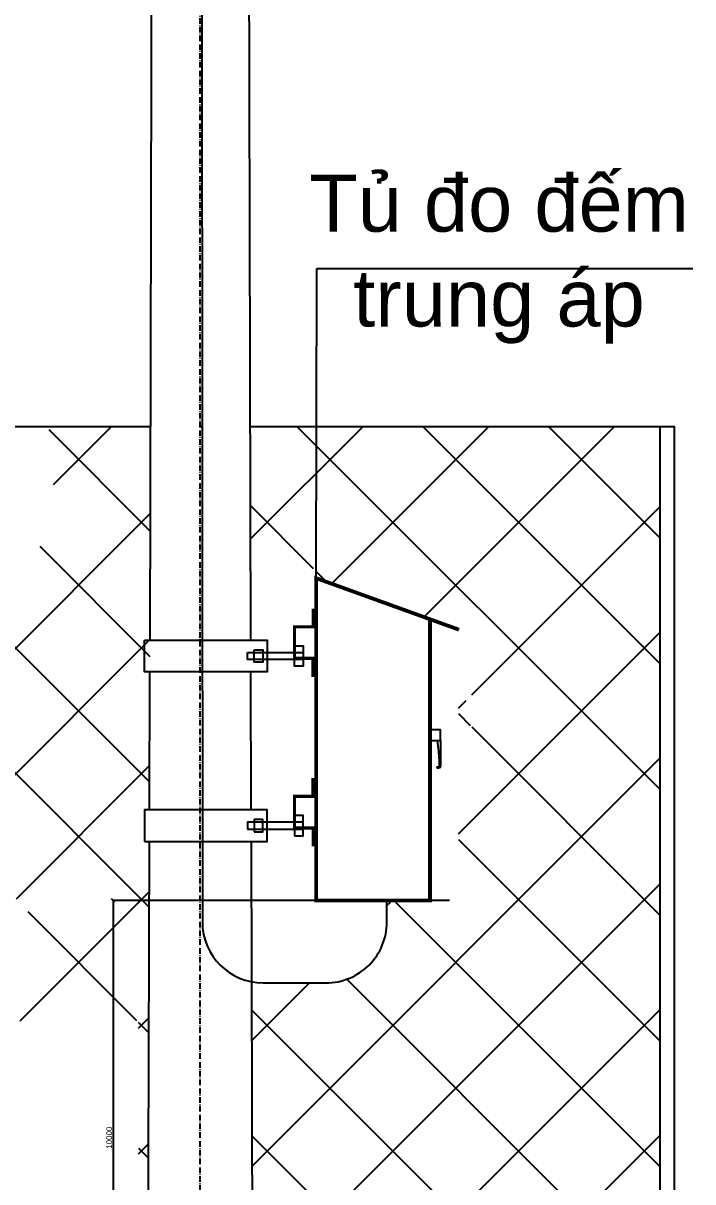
# Model space of a CAD drawing. Header units: inches. Extents: x -246336 to 136055, y -106871 to 69513.
# Drawn here: x -122256 to -120844, y 8604 to 11047 of the extents above; entities that cross this region are included whole.
import ezdxf

# ---------------------------------------------------------------- set-up
doc = ezdxf.new("R2010")
doc.units = ezdxf.units.IN
doc.header["$MEASUREMENT"] = 0
doc.linetypes.add('ACAD_ISO10W100', pattern=[18.5, 12, -3, 0.5, -3])
doc.layers.add('XA-TT1', color=7, linetype='Continuous')
doc.styles.add('VU', font='arial.ttf', dxfattribs={"height": 12})
doc.linetypes.add('BATTING', pattern='A,0.0001,-0.1,[134,ltypeshp.shx,S=0.1,R=0,X=-0.1,Y=0],-0.2,[134,ltypeshp.shx,S=0.1,R=180,X=0.1,Y=0],-0.1', length=0.4001)
doc.dimstyles.new('TL1-10', dxfattribs={"dimtxt": 14, "dimasz": 7, "dimexe": 0, "dimexo": 0, "dimgap": 2, "dimtad": 1, "dimdec": 0, "dimlfac": 10, "dimzin": 9, "dimdsep": 46, "dimtxsty": 'VU', "dimblk": 'OBLIQUE', "dimcen": 2, "dimclrd": 4, "dimclre": 4, "dimclrt": 7, "dimadec": 0, "dimazin": 0, "dimtfac": 1, "dimtdec": 0, "dimtix": 1, "dimtmove": 2, "dimatfit": 3, "dimldrblk": 'OBLIQUE', "dimfxl": 1, "dimtolj": 1, "dimtzin": 9, "dimarcsym": 0})

# ---------------------------------------------------------------- blocks, each defined once
blk = doc.blocks.new('_OBLIQUE')
at = {"color": 0, "linetype": 'ByBlock'}
blk.add_line((-0.5, -0.5), (0.5, 0.5), dxfattribs=at)
blk = doc.blocks.new('*D93')
at = {"color": 4, "lineweight": -2}
for p, q in [((-121356.7396638633, 9197.079561982173), (-122066.6954323875, 9197.079561982173)), ((-122066.6954323875, 9197.079561982173), (-122066.6954323875, 8197.079561982173)), ((-121356.7396638633, 8197.079561982173), (-122066.6954323875, 8197.079561982173))]:
    blk.add_line(p, q, dxfattribs=at)
at = {"layer": 'Defpoints', "color": 0}
for p in [(-121356.7396638633, 9197.079561982173), (-122066.6954323875, 8197.079561982173), (-121356.7396638633, 8197.079561982173)]:
    blk.add_point(p, dxfattribs=at)
at = {"color": 4, "lineweight": -2, "xscale": 7, "yscale": 7, "zscale": 7}
for p, rotation in [((-122066.6954323875, 9197.079561982173), 90), ((-122066.6954323875, 8197.079561982173), 270)]:
    blk.add_blockref('_OBLIQUE', p, dxfattribs=dict(at, rotation=rotation))
at = {"color": 7, "insert": (-122074.8223082402, 8697.079561982153), "char_height": 12, "attachment_point": 5, "rotation": 90, "style": 'VU'}
blk.add_mtext('\\A1;10000', dxfattribs=at)

msp = doc.modelspace()

# ---------------------------------------------------------------- hatches: boundary and pattern name
h = msp.add_hatch()
h.set_pattern_fill('ANSI37', color=8, scale=1500, style=0)
h.set_pattern_definition([(45, (-513920.7846636449, 40753.8534613244), (-132.5825214724777, 132.5825214724777), []), (135, (-513920.7846636449, 40753.8534613244), (-132.5825214724777, -132.5825214724777), [])])
edge = h.paths.add_edge_path()
edge.add_spline(control_points=[(-121309.9712141554, 9552.035745255343), (-121310.5094156147, 9550.116809133833), (-121311.7825047204, 9545.577660030758), (-121316.6828355235, 9545.913764117795), (-121319.5115397789, 9546.10777939939)], knot_values=[0, 0, 0, 0, 0.5384116624309546, 1.273586331055752, 1.273586331055752, 1.273586331055752, 1.273586331055752], degree=3, periodic=0)
edge.add_spline(control_points=[(-121319.5115397789, 9546.10777939939), (-121319.5240222479, 9546.790197764567), (-121319.5440871336, 9547.887147952788), (-121319.4083111691, 9550.358768548831), (-121312.8853334268, 9548.532538059953), (-121312.8950068764, 9564.135555525063), (-121313.6188136816, 9575.280878261547), (-121314.4980848227, 9586.274966975107), (-121314.8660536313, 9590.87591603231)], knot_values=[0, 0, 0, 0, 0.2142579337166502, 0.3444079068445596, 0.6337181912046208, 1.599713380515396, 3.464227964036302, 4.806062661283232, 4.806062661283232, 4.806062661283232, 4.806062661283232], degree=3, periodic=0)
edge.add_line((-121314.8660536313, 9590.875916031728), (-121318.4388583778, 9619.225843988897))
edge.add_line((-121318.4388583777, 9619.225843988897), (-121338.1636251369, 9619.215496147299))
edge.add_line((-121338.1636251369, 9619.215496147299), (-121338.1636251369, 9194.067981795088))
edge.add_line((-121338.1636251369, 9194.06798179516), (-121489.0540277054, 9194.06798179516))
edge.add_line((-121489.0540277055, 9194.06798179516), (-121489.0319027813, 9151.894068992842))
edge.add_arc((-121617.2394093897, 9151.826809846825), 128.2075242509139, -90, 0.030058028182907037, ccw=False)
edge.add_line((-121617.2394093897, 9023.619285595923), (-121750.1340899224, 9023.619285595923))
edge.add_arc((-121750.1340899225, 9151.826809846898), 128.2075242509745, 258.9828214973839, 270, ccw=False)
edge.add_line((-121774.6349708484, 9025.982159152409), (-121772.3399628078, 8197.0795619821))
edge.add_line((-121772.3399628077, 8197.079561982173), (-120912.7389814767, 8197.079561982173))
edge.add_line((-120912.7389814768, 8197.079561982173), (-120912.7389814768, 10197.07956198217))
edge.add_line((-120912.7389814768, 10197.07956198217), (-121777.7623510883, 10197.07956198217))
edge.add_line((-121777.7623510882, 10197.07956198217), (-121777.0297130272, 9890.906367039715))
edge.add_line((-121777.0297130272, 9890.906367039715), (-121741.3980129116, 9890.906367039715))
edge.add_line((-121741.3980129117, 9890.906367039715), (-121741.3980129117, 9864.902606679825))
edge.add_line((-121741.3980129117, 9864.902606679825), (-121683.9933160107, 9864.902606679825))
edge.add_line((-121683.9933160108, 9864.902606679825), (-121683.9933160108, 9879.133777524621))
edge.add_line((-121683.9933160108, 9879.133777524621), (-121683.9933160108, 9890.835534256548))
edge.add_line((-121683.9933160108, 9890.835534256548), (-121644.3967309224, 9890.835534256548))
edge.add_line((-121644.3967309224, 9890.835534256548), (-121644.3967309224, 9929.392024458066))
edge.add_line((-121644.3967309224, 9929.392024458066), (-121638.163625137, 9877.024030413595))
edge.add_line((-121638.1636251369, 9877.024030413522), (-121338.163625137, 9768.82413413121))
edge.add_line((-121338.1636251372, 9768.82413413121), (-121338.1636251371, 9647.357900019997))
edge.add_line((-121338.1636251369, 9647.357900019997), (-121310.0212290096, 9647.372663847636))
edge.add_line((-121310.0212290096, 9647.372663847636), (-121310.0064651819, 9619.230267720268))
edge.add_line((-121310.0064651817, 9619.23026772034), (-121309.9685248813, 9546.909526184463))
h.paths.add_polyline_path([(-124487.8493212399, 10122.76358312112), (-124498.7588746515, 10122.76358312112), (-124498.7588746515, 10173.20599656639), (-124487.7254828352, 10173.20599656639), (-124487.6668721533, 10197.07956198217), (-125352.7389814768, 10197.07956198217), (-125352.7389814768, 8197.079561982173), (-124493.1386787177, 8197.079561982173), (-124492.2842267661, 8322.763583121123), (-124498.7588746515, 8322.763583121123), (-124498.7588746515, 8373.205996566394), (-124492.1445641832, 8373.205996566394), (-124490.0588619139, 9222.763583121123), (-124498.7588746515, 9222.763583121123), (-124498.7588746515, 9273.205996566394), (-124489.9350235092, 9273.205996566394)])
edge = h.paths.add_edge_path()
edge.add_line((-123750.3980185993, 9754.184210211315), (-123750.3980185993, 9763.36181319668))
edge.add_line((-123750.3980185993, 9763.361813196752), (-123750.3980185993, 9789.844183498062))
edge.add_line((-123750.3980185993, 9789.84418349799), (-123732.1418711148, 9789.84418349799))
edge.add_line((-123732.141871115, 9789.84418349799), (-123732.141871115, 9783.157891712472))
edge.add_line((-123732.141871115, 9783.157891712399), (-123452.1088114507, 9783.157891712399))
edge.add_line((-123452.1088114507, 9783.157891712399), (-123452.1088114507, 9810.16105562041))
edge.add_line((-123452.1088114507, 9810.161055620483), (-123460.9635456191, 9810.161055620483))
edge.add_line((-123460.963545619, 9810.161055620483), (-123460.963545619, 9818.020801549137))
edge.add_line((-123460.963545619, 9818.02080154921), (-123452.1088114506, 9831.77534896793))
edge.add_line((-123452.1088114507, 9831.775348967858), (-123431.8846876769, 9831.775348967858))
edge.add_line((-123431.8846876768, 9831.775348967858), (-123431.8846876768, 9855.542488146311))
edge.add_line((-123431.8846876768, 9855.542488146239), (-123463.3001963412, 9855.542488146239))
edge.add_line((-123463.300196341, 9855.542488146239), (-123431.8846876766, 9877.787505688611))
edge.add_line((-123431.8846876768, 9877.787505688684), (-123431.8846876768, 9896.36568877475))
edge.add_line((-123431.8846876768, 9896.36568877475), (-123463.3001963412, 9896.36568877475))
edge.add_line((-123463.300196341, 9896.36568877475), (-123431.8846876766, 9916.956607351894))
edge.add_line((-123431.8846876768, 9916.956607351822), (-123431.8846876768, 9935.223976790585))
edge.add_line((-123431.8846876768, 9935.223976790512), (-123463.3001963412, 9935.223976790512))
edge.add_line((-123463.300196341, 9935.223976790512), (-123431.8846876766, 9956.64193145436))
edge.add_line((-123431.8846876768, 9956.641931454433), (-123431.8846876768, 9975.06470519962))
edge.add_line((-123431.8846876768, 9975.06470519962), (-123463.3001963412, 9975.06470519962))
edge.add_line((-123463.300196341, 9975.06470519962), (-123425.981553078, 10006.40200447182))
edge.add_line((-123425.9815530782, 10006.40200447182), (-123425.9815530782, 10020.80023509865))
edge.add_line((-123425.9815530782, 10020.80023509865), (-123432.766772679, 10020.80023509865))
edge.add_line((-123432.7667726791, 10020.80023509865), (-123432.7667726791, 10032.65759588088))
edge.add_line((-123432.7667726791, 10032.65759588088), (-123417.9583035871, 10051.29397440323))
edge.add_line((-123417.958303587, 10051.29397440331), (-123417.958303587, 10085.05330133092))
edge.add_line((-123417.958303587, 10085.05330133092), (-123401.1372178627, 10085.05330133092))
edge.add_line((-123401.1372178628, 10085.05330133092), (-123424.9028369811, 10197.07956198217))
edge.add_line((-123424.9028369812, 10197.07956198217), (-124277.6449537287, 10197.07956198217))
edge.add_line((-124277.6449537287, 10197.07956198217), (-124277.5818127582, 10173.20599656639))
edge.add_line((-124277.5818127582, 10173.20599656639), (-124266.7190883019, 10173.20599656639))
edge.add_line((-124266.7190883018, 10173.20599656639), (-124266.7190883018, 10122.76358312112))
edge.add_line((-124266.7190883018, 10122.76358312112), (-124277.4484023151, 10122.76358312112))
edge.add_line((-124277.4484023151, 10122.76358312112), (-124275.2014865526, 9273.205996566394))
edge.add_line((-124275.2014865526, 9273.205996566394), (-124266.7190883018, 9273.205996566394))
edge.add_line((-124266.7190883018, 9273.205996566394), (-124266.7190883018, 9222.763583121123))
edge.add_line((-124266.7190883018, 9222.763583121123), (-124275.0680761096, 9222.763583121123))
edge.add_line((-124275.0680761095, 9222.763583121123), (-124272.8211603469, 8373.205996566394))
edge.add_line((-124272.821160347, 8373.205996566394), (-124266.7190883017, 8373.205996566394))
edge.add_line((-124266.7190883018, 8373.205996566394), (-124266.7190883018, 8322.763583121123))
edge.add_line((-124266.7190883018, 8322.763583121123), (-124273.1937361875, 8322.763583121123))
edge.add_line((-124273.1937361876, 8322.763583121123), (-124272.339284236, 8197.079561982173))
edge.add_line((-124272.3392842358, 8197.079561982173), (-123917.5311480772, 8197.079561982173))
edge.add_line((-123917.5311480772, 8197.079561982173), (-123917.5311480772, 8297.079561982173))
edge.add_line((-123917.5311480772, 8297.079561982173), (-123667.5311480772, 8297.079561982173))
edge.add_line((-123667.5311480772, 8297.079561982173), (-123667.5311480772, 8597.079561982173))
edge.add_line((-123667.5311480772, 8597.079561982173), (-123467.5311480772, 8597.0795619821))
edge.add_arc((-123467.5311480772, 8639.084999762781), 42.00543778068095, 222.9105249699814, 270, ccw=False)
edge.add_line((-123498.2966801331, 8610.485369687158), (-123538.266784337, 8610.485369687158))
edge.add_line((-123538.2667843371, 8610.485369687158), (-123538.2667843371, 8618.002061677907))
edge.add_line((-123538.2667843371, 8618.002061677907), (-123523.8080529306, 8618.002061677907))
edge.add_line((-123523.8080529305, 8618.002061677907), (-123523.8080529305, 8661.196708509087))
edge.add_line((-123523.8080529305, 8661.196708509015), (-123538.266784337, 8661.196708509015))
edge.add_line((-123538.2667843371, 8661.196708509015), (-123682.7025528934, 8666.897869640161))
edge.add_line((-123682.7025528932, 8666.897869640161), (-123682.7025528932, 8629.55179122313))
edge.add_line((-123682.7025528932, 8629.55179122313), (-123719.5960198796, 8629.55179122313))
edge.add_line((-123719.5960198797, 8629.55179122313), (-123728.6980245195, 8648.618212759102))
edge.add_line((-123728.6980245195, 8648.618212759102), (-123728.6980245195, 8668.713400499764))
edge.add_line((-123728.6980245195, 8668.713400499764), (-123728.6283797426, 8698.190909644036))
edge.add_line((-123728.6283797426, 8698.190909644036), (-123752.7225119083, 8698.190909644036))
edge.add_line((-123752.7225119083, 8698.190909644036), (-123752.7225119083, 8726.790548632925))
edge.add_line((-123752.7225119083, 8726.790548632925), (-123727.9491431291, 8726.790548632925))
edge.add_line((-123727.9491431292, 8726.790548632925), (-123727.9491431292, 8796.918880348603))
edge.add_line((-123727.9491431292, 8796.918880348603), (-123729.7469385687, 8796.918880348603))
edge.add_line((-123729.7469385688, 8796.918880348603), (-123729.7469385688, 8876.27274133556))
edge.add_line((-123729.7469385688, 8876.272741335633), (-123728.0065801184, 9754.184210211388))
edge.add_line((-123728.0065801183, 9754.184210211315), (-123750.3980185994, 9754.184210211315))
edge = h.paths.add_edge_path()
edge.add_line((-121989.9535451171, 9347.229364192244), (-122000.574583085, 9347.229364192244))
edge.add_line((-122000.5745830848, 9347.229364192244), (-122000.5745830848, 9413.885385682515))
edge.add_line((-122000.5745830848, 9413.885385682588), (-121989.768992546, 9413.885385682588))
edge.add_line((-121989.7689925462, 9413.885385682588), (-121988.6328024972, 9824.250345549444))
edge.add_line((-121988.6328024971, 9824.250345549444), (-122000.5745830849, 9824.250345549444))
edge.add_line((-122000.5745830848, 9824.250345549444), (-122000.5745830848, 9890.906367039715))
edge.add_line((-122000.5745830848, 9890.906367039715), (-121988.4482499262, 9890.906367039715))
edge.add_line((-121988.4482499263, 9890.906367039715), (-121987.7156118653, 10197.07956198217))
edge.add_line((-121987.7156118653, 10197.07956198217), (-122206.7229322108, 10197.07956198217))
edge.add_arc((-122310.3047667237, 10122.59442720569), 127.5822548150542, 0, 35.719706815356176, ccw=False)
edge.add_arc((-122310.3047667237, 10122.59442720569), 127.5822548150609, -45.81693074750228, 0, ccw=False)
edge.add_line((-122221.3859024865, 10031.10307610339), (-122221.3859024865, 9783.157891712399))
edge.add_line((-122221.3859024865, 9783.157891712399), (-122505.3319786138, 9783.157891712399))
edge.add_line((-122505.331978614, 9783.157891712399), (-122505.331978614, 9773.259852454503))
edge.add_line((-122505.331978614, 9773.259852454576), (-122505.331978614, 9763.36181319668))
edge.add_line((-122505.331978614, 9763.361813196752), (-122505.1980220051, 9763.361813196752))
edge.add_line((-122505.1980220049, 9763.361813196752), (-122505.1980220049, 9754.184210211388))
edge.add_line((-122505.1980220049, 9754.184210211315), (-122523.4541694894, 9754.184210211315))
edge.add_line((-122523.4541694894, 9754.184210211315), (-122537.113153025, 9754.184210211315))
edge.add_line((-122537.113153025, 9754.184210211315), (-122537.113153025, 8668.713400499764))
edge.add_line((-122537.113153025, 8668.713400499764), (-122538.226992755, 8668.713400499764))
edge.add_line((-122538.226992755, 8668.713400499764), (-122538.226992755, 8648.618212759102))
edge.add_line((-122538.226992755, 8648.618212759102), (-122547.3289973948, 8629.55179122313))
edge.add_line((-122547.328997395, 8629.55179122313), (-122584.2224643814, 8629.55179122313))
edge.add_line((-122584.2224643813, 8629.55179122313), (-122584.2224643813, 8668.713400499764))
edge.add_line((-122584.2224643813, 8668.713400499764), (-122726.7955118174, 8668.713400499764))
edge.add_line((-122726.7955118173, 8668.713400499764), (-122726.7955118173, 8661.196708509015))
edge.add_line((-122726.7955118173, 8661.196708509015), (-122741.2542432238, 8661.196708509015))
edge.add_line((-122741.2542432239, 8661.196708509015), (-122741.2542432239, 8618.002061677835))
edge.add_line((-122741.2542432239, 8618.002061677907), (-122726.7955118174, 8618.002061677907))
edge.add_line((-122726.7955118173, 8618.002061677907), (-122726.7955118173, 8610.485369687158))
edge.add_line((-122726.7955118173, 8610.485369687158), (-122766.7656160212, 8610.485369687158))
edge.add_arc((-122797.5311480772, 8639.084999762854), 42.00543778064718, 269.99999999990075, 317.08947502991464, ccw=False)
edge.add_line((-122797.5311480772, 8597.079561982173), (-122597.5311480772, 8597.079561982173))
edge.add_line((-122597.5311480772, 8597.079561982173), (-122597.5311480772, 8297.079561982173))
edge.add_line((-122597.5311480772, 8297.079561982173), (-122347.5311480772, 8297.079561982173))
edge.add_line((-122347.5311480772, 8297.079561982173), (-122347.5311480772, 8197.079561982173))
edge.add_line((-122347.5311480772, 8197.079561982173), (-121993.1380001458, 8197.079561982173))
edge.add_line((-121993.1380001458, 8197.079561982173), (-121989.9535451169, 9347.229364192244))
edge = h.paths.add_edge_path()
edge.add_line((-122997.5311480772, 8597.079561982173), (-122797.5311480772, 8597.0795619821))
edge.add_arc((-122797.5311480772, 8639.084999762781), 42.00543778068095, 222.9105249699814, 270, ccw=False)
edge.add_line((-122828.2966801331, 8610.485369687158), (-123436.7656160213, 8610.485369687158))
edge.add_arc((-123467.5311480772, 8639.084999762854), 42.00543778064718, 269.99999999990075, 317.08947502991464, ccw=False)
edge.add_line((-123467.5311480772, 8597.079561982173), (-123267.5311480772, 8597.079561982173))
edge.add_line((-123267.5311480772, 8597.079561982173), (-123267.5311480772, 8297.079561982173))
edge.add_line((-123267.5311480772, 8297.079561982173), (-122997.5311480772, 8297.079561982173))
edge.add_line((-122997.5311480772, 8297.079561982173), (-122997.5311480772, 8597.079561982173))
edge = h.paths.add_edge_path()
edge.add_arc((-122310.3047667237, 10122.59442720569), 127.5822548150609, 144.2802931846439, 180, ccw=False)
edge.add_line((-122413.8866012362, 10197.07956198217), (-122838.8294814928, 10197.07956198217))
edge.add_line((-122838.8294814928, 10197.07956198217), (-122868.7220939806, 10055.596492201))
edge.add_line((-122868.7220939805, 10055.596492201), (-122852.1343683715, 10055.596492201))
edge.add_line((-122852.1343683717, 10055.596492201), (-122852.1343683717, 10085.05330133092))
edge.add_line((-122852.1343683717, 10085.05330133092), (-122845.2968058327, 10085.05330133092))
edge.add_line((-122845.2968058325, 10085.05330133092), (-122845.2968058325, 10050.84703499037))
edge.add_line((-122845.2968058325, 10050.84703499037), (-122830.8434748633, 10032.65759588088))
edge.add_line((-122830.8434748633, 10032.65759588088), (-122830.8434748633, 10020.80023509865))
edge.add_line((-122830.8434748633, 10020.80023509865), (-122837.6286944642, 10006.40200447182))
edge.add_line((-122837.6286944642, 10006.40200447182), (-122800.3100512011, 9975.06470519962))
edge.add_line((-122800.3100512011, 9975.06470519962), (-122833.6932929123, 9975.06470519962))
edge.add_line((-122833.6932929121, 9975.06470519962), (-122833.6932929121, 9957.983460494434))
edge.add_line((-122833.6932929121, 9957.983460494506), (-122800.310051201, 9935.223976790585))
edge.add_line((-122800.3100512011, 9935.223976790512), (-122833.6932929123, 9935.223976790512))
edge.add_line((-122833.6932929121, 9935.223976790512), (-122833.6932929121, 9918.246334389987))
edge.add_line((-122833.6932929121, 9918.24633439006), (-122800.310051201, 9896.365688774677))
edge.add_line((-122800.3100512011, 9896.36568877475), (-122833.6932929123, 9896.36568877475))
edge.add_line((-122833.6932929121, 9896.36568877475), (-122833.6932929121, 9879.180838408793))
edge.add_line((-122833.6932929121, 9879.18083840872), (-122800.310051201, 9855.542488146311))
edge.add_line((-122800.3100512011, 9855.542488146239), (-122833.6932929123, 9855.542488146239))
edge.add_line((-122833.6932929121, 9855.542488146239), (-122833.6932929121, 9810.16105562041))
edge.add_line((-122833.6932929121, 9810.161055620483), (-122914.1364826724, 9810.161055620483))
edge.add_line((-122914.1364826725, 9810.161055620483), (-122914.1364826725, 9789.84418349799))
edge.add_line((-122914.1364826725, 9789.84418349799), (-122892.9566106995, 9789.84418349799))
edge.add_line((-122892.9566106994, 9789.84418349799), (-122822.9423299732, 9788.636479262132))
edge.add_line((-122822.9423299732, 9788.636479262132), (-122822.9423299732, 9789.84418349799))
edge.add_line((-122822.9423299732, 9789.84418349799), (-122804.6861824887, 9789.84418349799))
edge.add_line((-122804.6861824887, 9789.84418349799), (-122739.3177071143, 9788.384131511848))
edge.add_line((-122739.3177071144, 9788.384131511775), (-122739.3177071144, 9789.844183497917))
edge.add_line((-122739.3177071144, 9789.84418349799), (-122721.0615596297, 9789.84418349799))
edge.add_line((-122721.0615596296, 9789.84418349799), (-122652.5958686372, 9787.722167661705))
edge.add_line((-122652.5958686373, 9787.722167661632), (-122652.5958686373, 9789.844183497917))
edge.add_line((-122652.5958686373, 9789.84418349799), (-122652.4916135907, 9902.835080734949))
edge.add_arc((-122613.9349965067, 9902.835080577279), 38.55661708395928, 102.7692311353909, 179.9999997656997, ccw=False)
edge.add_line((-122622.4569648143, 9940.438122703126), (-122497.0618624116, 9968.856384317478))
edge.add_line((-122497.0618624117, 9968.85638431755), (-122500.5828544149, 9986.215004371043))
edge.add_line((-122500.5828544151, 9986.215004371115), (-122430.4497126179, 9999.947186396457))
edge.add_line((-122430.4497126176, 9999.947186396384), (-122427.0563727647, 9983.21789613823))
edge.add_line((-122427.056372765, 9983.217896138303), (-122398.0206966356, 9991.308022434823))
edge.add_line((-122398.0206966356, 9991.308022434823), (-122398.0206966356, 10029.94915002768))
edge.add_arc((-122310.3047667237, 10122.59442720569), 127.5822548150566, 179.9999999999837, 226.5655279171378, ccw=False)
h.paths.add_polyline_path([(-122905.7186280957, 9975.06470519962), (-122937.1341367601, 9975.06470519962), (-122899.8154934971, 10006.40200447182), (-122899.8154934971, 10020.80023509865), (-122906.600713098, 10020.80023509865), (-122906.600713098, 10032.65759588088), (-122888.3734627364, 10055.596492201), (-122891.7922440059, 10055.596492201), (-122891.7922440059, 10085.05330133092), (-122884.954681467, 10085.05330133092), (-122884.954681467, 10055.596492201), (-122868.7220939805, 10055.596492201), (-122838.8294814928, 10197.07956198217), (-123132.5276362556, 10197.07956198217), (-123132.5311480772, 10055.596492201), (-123115.9434224681, 10055.596492201), (-123115.9434224681, 10085.05330133092), (-123109.105859929, 10085.05330133092), (-123109.105859929, 10050.84703499037), (-123094.65252896, 10032.65759588088), (-123094.65252896, 10020.80023509865), (-123101.4377485607, 10020.80023509865), (-123101.4377485607, 10006.40200447182), (-123064.1191052976, 9975.06470519962), (-123097.5023470086, 9975.06470519962), (-123097.5023470086, 9957.983460494506), (-123064.1191052976, 9935.223976790512), (-123097.5023470086, 9935.223976790512), (-123097.5023470086, 9918.24633439006), (-123064.1191052976, 9896.36568877475), (-123097.5023470086, 9896.36568877475), (-123097.5023470086, 9879.18083840872), (-123064.1191052976, 9855.542488146239), (-123097.5023470086, 9855.542488146239), (-123097.5023470086, 9818.02080154921), (-123089.3985177907, 9818.02080154921), (-123089.3985177907, 9831.775348967858), (-123077.5922485937, 9831.775348967858), (-123077.5922485937, 9818.02080154921), (-123068.7375144251, 9818.02080154921), (-123068.7375144251, 9810.161055620483), (-123077.5922485937, 9810.161055620483), (-123077.5922485937, 9789.84418349799), (-123067.9488773874, 9789.84418349799), (-123067.9488773874, 9783.157891712399), (-122996.385988852, 9783.157891712399), (-122996.385988852, 9789.84418349799), (-122978.1298413675, 9789.84418349799), (-122978.1298413675, 9783.157891712399), (-122925.9427518696, 9783.157891712399), (-122925.9427518696, 9810.161055620483), (-122934.7974860379, 9810.161055620483), (-122934.7974860379, 9818.02080154921), (-122925.9427518696, 9818.02080154921), (-122925.9427518696, 9831.775348967858), (-122914.1364826725, 9831.775348967858), (-122914.1364826725, 9818.02080154921), (-122905.7186280957, 9818.02080154921), (-122905.7186280957, 9855.542488146239), (-122937.1341367601, 9855.542488146239), (-122905.7186280957, 9877.787505688684), (-122905.7186280957, 9896.36568877475), (-122937.1341367601, 9896.36568877475), (-122905.7186280957, 9916.956607351822), (-122905.7186280957, 9935.223976790512), (-122937.1341367601, 9935.223976790512), (-122905.7186280957, 9956.641931454433)])
h.paths.add_polyline_path([(-123163.6245475938, 10006.40200447182), (-123163.6245475938, 10020.80023509865), (-123170.4097671944, 10020.80023509865), (-123170.4097671944, 10032.65759588088), (-123152.1825168331, 10055.596492201), (-123155.6012981024, 10055.596492201), (-123155.6012981024, 10085.05330133092), (-123148.7637355635, 10085.05330133092), (-123148.7637355635, 10055.596492201), (-123132.5311480772, 10055.596492201), (-123132.5276362556, 10197.07956198217), (-123424.9028369812, 10197.07956198217), (-123394.8881535616, 10055.596492201), (-123378.3004279525, 10055.596492201), (-123378.3004279525, 10085.05330133092), (-123371.4628654136, 10085.05330133092), (-123371.4628654136, 10050.84703499037), (-123357.0095344444, 10032.65759588088), (-123357.0095344444, 10020.80023509865), (-123363.7947540453, 10020.80023509865), (-123363.7947540453, 10006.40200447182), (-123326.4761107822, 9975.06470519962), (-123359.8593524932, 9975.06470519962), (-123359.8593524932, 9957.983460494506), (-123326.4761107822, 9935.223976790512), (-123359.8593524932, 9935.223976790512), (-123359.8593524932, 9918.24633439006), (-123326.4761107822, 9896.36568877475), (-123359.8593524932, 9896.36568877475), (-123359.8593524932, 9879.18083840872), (-123326.4761107822, 9855.542488146239), (-123359.8593524932, 9855.542488146239), (-123359.8593524932, 9818.02080154921), (-123351.7555232751, 9818.02080154921), (-123351.7555232751, 9831.775348967858), (-123339.9492540781, 9831.775348967858), (-123339.9492540781, 9818.02080154921), (-123331.0945199097, 9818.02080154921), (-123331.0945199097, 9810.161055620483), (-123339.9492540781, 9810.161055620483), (-123339.9492540781, 9789.84418349799), (-123332.7601620196, 9789.84418349799), (-123332.7601620196, 9783.157891712399), (-123262.7458812934, 9783.157891712399), (-123262.7458812934, 9789.84418349799), (-123244.4897338089, 9789.84418349799), (-123244.4897338089, 9783.157891712399), (-123189.751805966, 9783.157891712399), (-123189.751805966, 9810.161055620483), (-123198.6065401344, 9810.161055620483), (-123198.6065401344, 9818.02080154921), (-123189.751805966, 9818.02080154921), (-123189.751805966, 9831.775348967858), (-123177.945536769, 9831.775348967858), (-123177.945536769, 9818.02080154921), (-123169.5276821922, 9818.02080154921), (-123169.5276821922, 9855.542488146239), (-123200.9431908568, 9855.542488146239), (-123169.5276821922, 9877.787505688684), (-123169.5276821922, 9896.36568877475), (-123200.9431908568, 9896.36568877475), (-123169.5276821922, 9916.956607351822), (-123169.5276821922, 9935.223976790512), (-123200.9431908568, 9935.223976790512), (-123169.5276821922, 9956.641931454433), (-123169.5276821922, 9975.06470519962), (-123200.9431908568, 9975.06470519962)])
h.paths.add_polyline_path([(-121720.616299656, 8504.321027754995), (-120912.7389814768, 8504.321027754995), (-120912.7389814768, 8751.556186220769), (-120912.7389814768, 8504.321027754995), (-121114.7083110216, 8499.61090013232), (-121316.6776405664, 8504.321027754995), (-121773.1902286513, 8504.17546470555)], flags=16)
h.paths.add_polyline_path([(-124870.4904151759, 9445.390704235251), (-124870.4904151759, 9950.4793809064), (-125158.9897330476, 9950.4793809064), (-125158.9897330476, 9445.390704235251)], flags=16)
h.paths.add_polyline_path([(-123918.4250783918, 8202.359234560645), (-123918.4250783918, 8598.675742064079), (-124206.9243962637, 8598.675742064079), (-124206.9243962637, 8202.359234560645)], flags=16)
h.paths.add_polyline_path([(-122012.9232632199, 8438.56660154568), (-122012.9232632199, 8943.655278216902), (-122301.4225810915, 8943.655278216902), (-122301.4225810915, 8438.56660154568)], flags=16)
h.paths.add_polyline_path([(-122238.0342157867, 9173.56660154568), (-122537.113153025, 9426.110939881255), (-122523.4541694894, 9754.184210211315), (-122363.3589405504, 9783.157891712399), (-122221.3859024865, 9783.157891712399), (-122283.8110885338, 9725.05515324643), (-122363.3589405504, 9783.157891712399), (-122526.5335336586, 9678.655278216902), (-122526.5335336586, 9173.56660154568)], flags=16)

# ---------------------------------------------------------------- linework, layer by layer
at = {"color": 4, "linetype": 'BATTING', "ltscale": 5}
for p, q in [((-121881.4254314795, 14138.83494100104), (-121878.3415997072, 9151.765905872016)), ((-121489.031902781, 9151.894068992915), (-121489.0555711996, 9197.01014752136)), ((-121750.1340899224, 9023.619285595923), (-121617.2394093895, 9023.619285595923))]:
    msp.add_line(p, q, dxfattribs=at)
at = {"color": 3}
for p, q in [((-124277.6449537285, 10197.07956198217), (-122206.7229322107, 10197.07956198217)), ((-122206.7229322107, 10197.07956198217), (-121987.6005388119, 10197.07956198217)), ((-121882.7389814766, 10197.07956198217), (-121879.0670429133, 10197.07956198217)), ((-121777.8774241414, 10197.07956198217), (-120882.7389814766, 10197.07956198217))]:
    msp.add_line(p, q, dxfattribs=at)
for p, q in [((-121398.1518140747, 9534.788315510596), (-121389.5119654018, 9534.792848075522)), ((-121379.5255679323, 9512.116645222195), (-121382.3838117294, 9534.796587587552)), ((-121375.6378971727, 9534.800126572736), (-121375.6096963518, 9481.044508600826))]:
    msp.add_line(p, q)
at = {"color": 2}
for points in [[(-121988.4410435532, 9746.156816341754), (-121968.6682260653, 18157.07956198217)], [(-121796.8097368879, 18157.07956198217), (-121777.0369194003, 9746.156816341754)], [(-121989.7606542918, 9388.537813069779), (-121989.033575017, 9679.500794851483)], [(-121776.4443879363, 9679.500794851483), (-121775.7173086619, 9388.537813069779)], [(-121775.454237235, 9321.881791579435), (-121772.3399628077, 8197.079561982173), (-121993.1380001458, 8197.079561982173), (-121990.0237257185, 9321.881791579435)]]:
    msp.add_lwpolyline(points, dxfattribs=at)
at = {"color": 3}
msp.add_lwpolyline([(-120912.7389814768, 10197.07956198217), (-120882.7389814768, 10197.07956198217), (-120882.7389814768, 8197.079561982173), (-120912.7389814768, 8197.079561982173)], close=True, dxfattribs=at)
at = {"const_width": 6.6, "flags": 128}
for points in [[(-121644.3967309224, 9813.001626559926), (-121644.3967309224, 9774.445136358408), (-121683.9933160108, 9774.445136358408), (-121683.9933160108, 9707.930780434472), (-121644.9167783658, 9707.930780434472), (-121644.9167783658, 9668.85424278953)], [(-121644.3967309224, 9311.755286960906), (-121644.3967309224, 9350.311777162497), (-121683.9933160108, 9350.311777162497), (-121683.9933160108, 9416.826133086433), (-121644.9167783658, 9416.826133086433), (-121644.9167783658, 9455.902670731375)]]:
    msp.add_lwpolyline(points, dxfattribs=at)
for points in [[(-122000.5745830848, 9746.156816341754), (-121741.3980129117, 9746.156816341754), (-121741.3980129117, 9679.500794851483), (-122000.5745830848, 9679.500794851483)], [(-121769.119567655, 9725.657311381583), (-121750.6385311596, 9725.657311381583), (-121750.6385311596, 9700.000299811727), (-121769.119567655, 9700.000299811727)], [(-121683.9933160108, 9734.38422682666), (-121665.5122795152, 9734.38422682666), (-121665.5122795152, 9691.273384366577), (-121683.9933160108, 9691.273384366577)], [(-121782.9092918462, 9720.153055981864), (-121665.5122795152, 9720.153055981864), (-121665.5122795152, 9705.504555211373), (-121782.9092918462, 9705.504555211373)], [(-121398.1518140747, 9534.788315510596), (-121375.6378971727, 9534.800126572736), (-121375.6497082352, 9557.314043474544), (-121398.1636251369, 9557.302232412403)], [(-122000.5745830848, 9321.881791579435), (-121741.3980129117, 9321.881791579435), (-121741.3980129117, 9388.537813069779), (-122000.5745830848, 9388.537813069779)], [(-121782.9092918462, 9347.885551939326), (-121665.5122795152, 9347.885551939326), (-121665.5122795152, 9362.534052709889), (-121782.9092918462, 9362.534052709889)], [(-121769.119567655, 9342.381296539752), (-121750.6385311596, 9342.381296539752), (-121750.6385311596, 9368.038308109608), (-121769.119567655, 9368.038308109608)], [(-121683.9933160108, 9333.654381094602), (-121665.5122795152, 9333.654381094602), (-121665.5122795152, 9376.765223554685), (-121683.9933160108, 9376.765223554685)]]:
    msp.add_lwpolyline(points, close=True)
at = {"color": 4, "linetype": 'BATTING', "ltscale": 5}
for centre, start, end in [((-121750.1340899224, 9151.826809846898), 180.0272179096624, 270), ((-121617.2394093895, 9151.826809846898), 270, 0.03005802807215561)]:
    msp.add_arc(centre, 128.2075242509308, start, end, dxfattribs=at)
for points in [[(-121383.2419568505, 9476.302135915976), (-121383.2428560678, 9478.016199149934), (-121383.04147212, 9479.037737939143), (-121380.7410655662, 9479.292606311428), (-121377.9914367844, 9486.514858780938), (-121378.6877039897, 9501.414716110376), (-121379.5255679323, 9512.11664522234)], [(-121375.6096963519, 9481.044508600826), (-121377.4199871479, 9477.136104476158), (-121383.2419568505, 9476.302135915976)]]:
    msp.add_spline(points, degree=3)
at = {"layer": 'XA-TT1', "color": 4, "linetype": 'ACAD_ISO10W100'}
msp.add_line((-121882.7389814766, 8197.079561982173), (-121882.7389814766, 18447.07956198217), dxfattribs=at)
at = {"layer": 'XA-TT1', "color": 3, "linetype": 'Continuous', "const_width": 8.00000000000086}
msp.add_lwpolyline([(-121336.864587141, 9768.355614876418), (-121638.1636251369, 9877.024030413522), (-121638.1636251369, 9197.079561982173), (-121398.1636251369, 9197.079561982173), (-121398.1636251369, 9790.464113387643)], dxfattribs=at)

# ---------------------------------------------------------------- texts
at = {"ltscale": 5, "insert": (-121252.4376441159, 10549.57061701898), "char_height": 119.9757505166514, "width": 1572.968081896421, "attachment_point": 5, "style": 'VU'}
msp.add_mtext('\\A1;Tủ đo đếm \\Ptrung áp', dxfattribs=at)

# ---------------------------------------------------------------- dimensions: what is measured, and where the dimension line sits
dim = msp.add_linear_dim(base=(-122066.6954323875, 8197.079561982173), p1=(-121356.7396638633, 9197.079561982173), p2=(-121356.7396638633, 8197.079561982173), angle=90, dimstyle='TL1-10')
dim.commit()
dim.dimension.update_dxf_attribs({"geometry": '*D93', "text_midpoint": (-122074.8223082402, 8697.079561982153)})

# ---------------------------------------------------------------- leaders
msp.add_leader([(-121638.1636251369, 9877.024030413522), (-121636.5267619845, 10530.17979847653), (-120843.5270836006, 10530.17979847653)], dimstyle='TL1-10', override={"dimgap": 2, "dimtad": 0})

doc.saveas('drawing.dxf')
